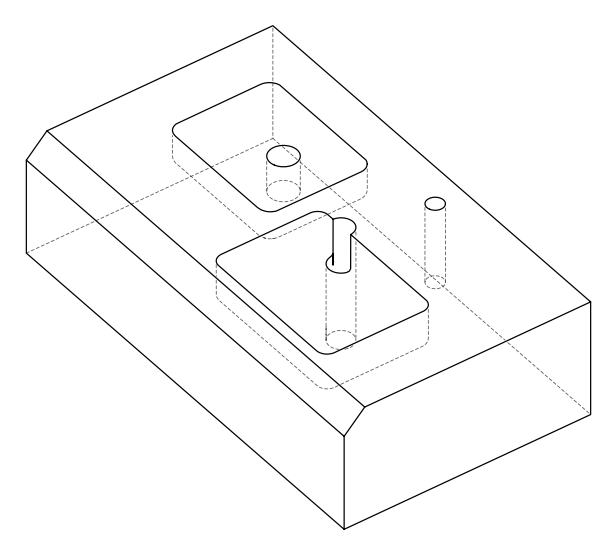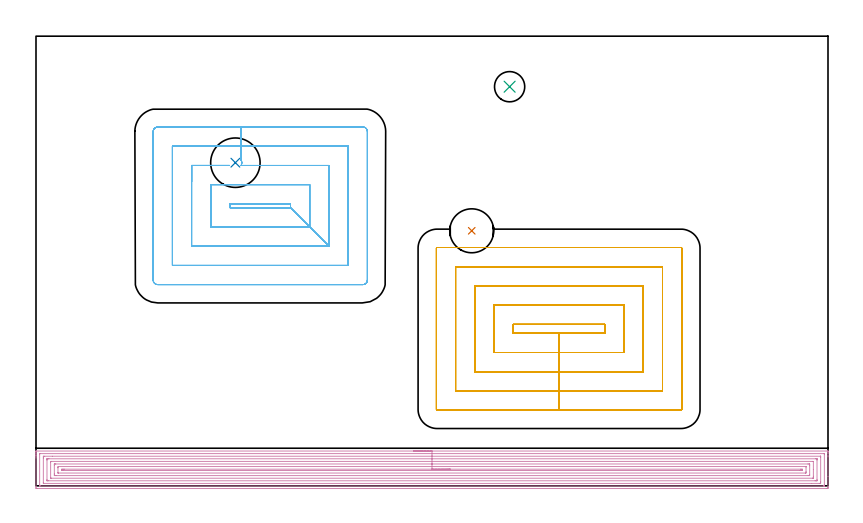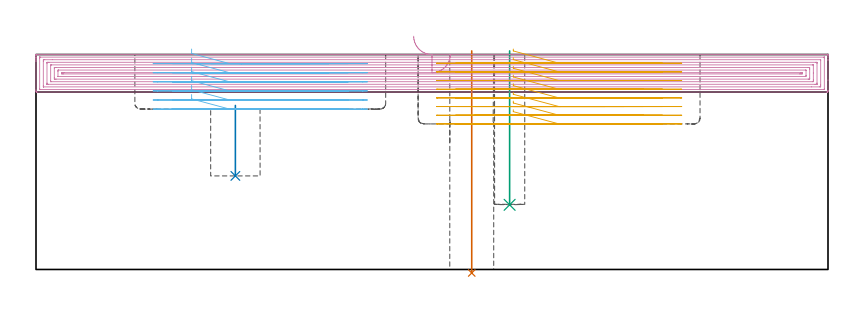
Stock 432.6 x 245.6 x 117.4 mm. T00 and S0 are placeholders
(PLAN: 6 operations, 4 tool changes, 68.7 min)
(1 INDEXABLE_INSERT_DRILL_THROUGH_HOLE_FROM_SOLID | STEP1HOLE | NXT0302_019 | 0.49 min | 53047 mm3)
(2 INDEXABLE_INSERT_DRILL_BLIND_HOLE_FROM_SOLID | STEP1POCKET | UGT0302_006 | 0.16 min | 37924 mm3)
(3 INDEXABLE_INSERT_DRILL_BLIND_HOLE_FROM_SOLID_1 | STEP1POCKET_1 | NXT0302_004 | 0.34 min | 17474 mm3)
(4 AREA_MILL | FG_CHAMFER_SURFACE | UGT0205_001 | 27.93 min | 90877 mm3)
(5 MILL_RECTANGULAR_POCKET | POCKET_RECTANGULAR_STRAIGHT | UGT0201_095 | Follow Part, ap 5, ae 75% | 23.9 min | 621561 mm3)
(6 MILL_RECTANGULAR_POCKET_1 | POCKET_RECTANGULAR_STRAIGHT_1 | UGT0201_095 | Follow Part, ap 5, ae 75% | 15.91 min | 411157 mm3)
(TOOL NXT0302_019 | Index. Insert Drill 24mm [880-D2400L25-05] | D24 PA176 FL120 Z2)
(TOOL UGT0302_006 | Indexable Insert Drill 27mm | D27 PA180 FL50 Z2)
(TOOL NXT0302_004 | Index. Insert Drill 16.5mm [880-D1650L20-05] | D16.5 PA176 FL83 Z2)
(TOOL UGT0205_001 | Chamfer Mill 20 x 3 x 45 deg. | D20 FL50 Z2)
(TOOL UGT0201_095 | End mill 20 mm | D20 R3 FL38 Z4)
(OP 1 INDEXABLE_INSERT_DRILL_THROUGH_HOLE_FROM_SOLID)
G17 G21 G94 G90
T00 M6
G54
G17 G0 G90 X238. Y139.3 S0 M3
G43 Z127.4 H1
G94 G81 G98 Z-1.919 F250. R119.4
G80
M5
M2
(OP 2 INDEXABLE_INSERT_DRILL_BLIND_HOLE_FROM_SOLID)
G17 G21 G94 G90
T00 M6
G54
G17 G0 G90 X108.9 Y176.5 S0 M3
G43 Z127.4 H0
G94 G81 G98 Z51.1 F250. R89.6
G80
M5
M2
(OP 3 INDEXABLE_INSERT_DRILL_BLIND_HOLE_FROM_SOLID_1)
G17 G21 G94 G90
T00 M6
G54
G17 G0 G90 X258.7 Y218. S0 M3
G43 Z127.4 H1
G94 G81 G98 Z35.3 F250. R119.4
G80
M5
M2
(OP 4 AREA_MILL)
G17 G21 G94 G90
T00 M6
G54
G17 G0 G90 X206.3 Y19. S1061 M3
G43 Z127.4 H0
G94 G1 X206.338 Z126.528 F250.
X206.452 Z125.663
X206.641 Z124.812
X206.903 Z123.98
X207.237 Z123.174
X207.64 Z122.4
X208.109 Z121.664
X208.64 Z120.972
X209.229 Z120.329
X209.872 Z119.739
X210.564 Z119.208
X211.3 Z118.74
X212.074 Z118.337
X212.88 Z118.003
X213.712 Z117.741
X214.564 Z117.552
X215.428 Z117.438
X216.3 Z117.4
X432.432
X432.59 Y18.997 Z117.388
X432.593 Y18.976 Z117.367
X432.6 Y18.617 Z117.016
Y18.272 Z116.672
Y17.606 Z116.
Y16.387 Z114.784
Y15.834 Z114.229
Y5.041 Z103.438
Y-0.715 Z97.682
X432.597 Y-0.991 Z97.406
X432.591 Y-1.492 Z96.906
X432.493 Y-1.495 Z96.903
X431.985 Y-1.5 Z96.9
X0.615
X0.107 Y-1.495 Z96.903
X0.009 Y-1.492 Z96.906
X0.004 Y-0.991 Z97.406
X0. Y-0.382 Z98.016
Y15.225 Z113.62
Y15.834 Z114.229
Y16.387 Z114.784
Y16.72 Z115.116
Y17.272 Z115.669
Y17.606 Z116.
Y18.272 Z116.671
Y18.617 Z117.017
X0.008 Y18.976 Z117.367
X0.01 Y18.997 Z117.388
X0.168 Y19. Z117.4
X216.3
Y17.586 Z115.986
X430.421 Y17.585 Z115.985
X430.522 Y17.584 Z115.984
X430.572 Y17.581 Z115.981
X430.589 Y17.579 Z115.979
X430.591 Y17.564 Z115.964
X430.596 Y17.455 Z115.855
X430.6 Y17.209 Z115.609
X430.599 Y0.383 Z98.783
X430.595 Y-0.015 Z98.385
X430.59 Y-0.067 Z98.333
X430.586 Y-0.08 Z98.32
X430.58 Y-0.081 Z98.319
X430.527 Y-0.084 Z98.316
X430.418 Y-0.085 Z98.315
X430.199 Y-0.086 Z98.314
X2.179 Y-0.085 Z98.315
X2.078 Y-0.084 Z98.316
X2.028 Y-0.081 Z98.319
X2.011 Y-0.079 Z98.321
X2.009 Y-0.064 Z98.336
X2.004 Y0.045 Z98.445
X2. Y0.291 Z98.691
X2.001 Y17.117 Z115.517
X2.006 Y17.515 Z115.915
X2.01 Y17.567 Z115.967
X2.014 Y17.58 Z115.98
X2.02 Y17.581 Z115.981
X2.073 Y17.584 Z115.984
X2.183 Y17.585 Z115.985
X2.401 Y17.586 Z115.986
X216.3
Y16.171 Z114.571
X428.413
X428.526 Y16.169 Z114.569
X428.566 Y16.167 Z114.567
X428.583 Y16.165 Z114.565
X428.59 Y16.142 Z114.542
X428.595 Y16.02 Z114.42
X428.598 Y15.834 Z114.234
X428.6 Y15.649 Z114.049
Y2.366 Z100.766
X428.595 Y1.666 Z100.066
X428.591 Y1.489 Z99.889
X428.574 Y1.335 Z99.735
X428.413 Y1.334 Z99.734
X427.859 Y1.33 Z99.73
X423.666 Y1.328 Z99.728
X4.187 Y1.329 Z99.729
X4.074 Y1.33 Z99.73
X4.034 Y1.333 Z99.733
X4.017 Y1.334 Z99.734
X4.01 Y1.357 Z99.757
X4.005 Y1.48 Z99.88
X4.001 Y1.666 Z100.066
X4. Y1.851 Z100.251
Y15.134 Z113.534
X4.005 Y15.834 Z114.234
X4.009 Y16.011 Z114.411
X4.026 Y16.164 Z114.564
X4.187 Y16.166 Z114.566
X4.741 Y16.17 Z114.57
X8.925 Y16.171 Z114.571
X216.3
Y14.757 Z113.157
X425.927
X426.494 Y14.755 Z113.155
X426.555 Y14.753 Z113.153
X426.59 Y14.75 Z113.15
X426.593 Y14.705 Z113.105
X426.597 Y14.5 Z112.9
X426.6 Y14.09 Z112.49
Y3.437 Z101.837
X426.595 Y3.007 Z101.407
X426.59 Y2.793 Z101.193
X426.586 Y2.749 Z101.149
X426.533 Y2.747 Z101.147
X426.432 Y2.744 Z101.144
X425.734 Y2.743 Z101.143
X425.541
X6.673
X6.106 Y2.745 Z101.145
X6.045 Y2.747 Z101.147
X6.01 Y2.75 Z101.15
X6.007 Y2.795 Z101.195
X6.003 Y3. Z101.4
X6. Y3.41 Z101.81
Y14.063 Z112.463
X6.005 Y14.493 Z112.893
X6.01 Y14.707 Z113.107
X6.014 Y14.751 Z113.151
X6.067 Y14.753 Z113.153
X6.168 Y14.756 Z113.156
X6.866 Y14.757 Z113.157
X7.06
X216.3
Y13.343 Z111.743
X424.114
X424.448 Y13.342 Z111.742
X424.542 Y13.339 Z111.739
X424.591 Y13.336 Z111.736
X424.594 Y13.326 Z111.726
X424.599 Y13.27 Z111.67
X424.6 Y8.869 Z107.269
Y5.208 Z103.608
X424.599 Y4.561 Z102.961
X424.595 Y4.322 Z102.722
X424.59 Y4.167 Z102.567
X424.281 Y4.16 Z102.56
X424.114 Y4.157 Z102.557
X8.486
X8.152 Y4.158 Z102.558
X8.057 Y4.161 Z102.561
X8.009 Y4.164 Z102.564
X8.006 Y4.174 Z102.574
X8.001 Y4.23 Z102.63
X8. Y4.322 Z102.722
Y4.561 Z102.961
X8.001 Y12.939 Z111.339
X8.005 Y13.178 Z111.578
X8.01 Y13.333 Z111.733
X8.319 Y13.34 Z111.74
X8.486 Y13.342 Z111.742
X216.3 Y13.343 Z111.743
Y11.929 Z110.329
X421.635 Y11.928 Z110.328
X422.161 Y11.925 Z110.325
X422.535 Y11.922 Z110.322
X422.59 Y11.916 Z110.316
X422.596 Y11.861 Z110.261
X422.599 Y11.407 Z109.807
X422.6 Y10.972 Z109.372
X422.599 Y6.093 Z104.493
X422.596 Y5.662 Z104.062
X422.59 Y5.598 Z103.998
X422.582 Y5.578 Z103.978
X422.555 Y5.576 Z103.976
X422.425 Y5.573 Z103.973
X422.161 Y5.572 Z103.972
X421.795 Y5.571 Z103.971
X10.965 Y5.572 Z103.972
X10.439 Y5.574 Z103.974
X10.065 Y5.578 Z103.978
X10.01 Y5.584 Z103.984
X10.004 Y5.639 Z104.039
X10.001 Y6.093 Z104.493
X10. Y6.528 Z104.928
X10.001 Y11.407 Z109.807
X10.004 Y11.838 Z110.238
X10.01 Y11.902 Z110.302
X10.019 Y11.922 Z110.322
X10.045 Y11.924 Z110.324
X10.176 Y11.926 Z110.326
X10.439 Y11.928 Z110.328
X10.805 Y11.929 Z110.329
X216.3
Y10.515 Z108.915
X420.382
X420.583 Y10.508 Z108.908
X420.598 Y10.444 Z108.844
X420.6 Y10.422 Z108.822
Y10.298 Z108.698
Y7.641 Z106.041
X420.598 Y7.418 Z105.818
X420.587 Y6.992 Z105.392
X420.375 Y6.985 Z105.385
X420.369
X12.219
X12.017 Y6.992 Z105.392
X12.002 Y7.056 Z105.456
X12. Y7.077 Z105.477
Y9.859 Z108.259
X12.002 Y10.082 Z108.482
X12.013 Y10.508 Z108.908
X12.225 Y10.515 Z108.915
X12.232
X216.3
Y9.1 Z107.5
X417.696
X418.238 Y9.098 Z107.498
X418.589 Y9.093 Z107.493
X418.6 Y8.75 Z107.15
Y8.739 Z107.139
X418.589 Y8.407 Z106.807
X418.047 Y8.401 Z106.801
X417.696 Y8.4 Z106.8
X417.156 Y8.399 Z106.799
X14.904 Y8.4 Z106.8
X14.362 Y8.402 Z106.802
X14.011 Y8.407 Z106.807
X14. Y8.75 Z107.15
Y8.761 Z107.161
X14.011 Y9.093 Z107.493
X14.553 Y9.099 Z107.499
X14.904 Y9.1 Z107.5
X15.444
X216.3
X217.172 Z107.538
X218.037 Z107.652
X218.888 Z107.841
X219.72 Z108.103
X220.526 Z108.437
X221.3 Z108.84
X222.036 Z109.309
X222.728 Z109.84
X223.371 Z110.429
X223.96 Z111.072
X224.492 Z111.765
X224.96 Z112.5
X225.363 Z113.274
X225.697 Z114.08
X225.959 Z114.912
X226.148 Z115.764
X226.262 Z116.629
X226.3 Z117.5
G0 Z127.4
M5
M2
(OP 5 MILL_RECTANGULAR_POCKET)
G17 G21 G94 G90
T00 M6
G54
G17 G0 G90 X260.7 Y87.177 S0 M3
G43 Z127.4 H0
Z120.4
G94 G1 Y83.3 Z119.361 F250.
X285.7 Z112.662
X310.7 F500.
Y88.2
X260.7
Y83.3
X285.7
Y72.8
X321.2
Y98.7
X250.2
Y72.8
X285.7
Y62.3
X331.7
Y109.2
X239.7
Y62.3
X285.7
Y51.8
X342.2
Y119.7
X229.2
Y51.8
X285.7
Y41.3
X352.3
G3 X352.7 Y41.7 R0.4
G1 Y129.8
G3 X352.3 Y130.2 R0.4
G1 X219.1
G3 X218.7 Y129.8 R0.4
G1 Y41.7
G3 X219.1 Y41.3 R0.4
G1 X285.7
X286.7
G0 X260.7 Y87.177 Z115.662
G1 Y83.3 Z114.624 F250.
X285.7 Z107.925
X310.7 F500.
Y88.2
X260.7
Y83.3
X285.7
Y72.8
X321.2
Y98.7
X250.2
Y72.8
X285.7
Y62.3
X331.7
Y109.2
X239.7
Y62.3
X285.7
Y51.8
X342.2
Y119.7
X249.964
X229.2
Y51.8
X285.7
Y41.3
X352.3
G3 X352.7 Y41.7 R0.4
G1 Y129.8
G3 X352.3 Y130.2 R0.4
G1 X219.1
G3 X218.7 Y129.8 R0.4
G1 Y41.7
G3 X219.1 Y41.3 R0.4
G1 X285.7
X286.7
G0 X260.7 Y87.177 Z110.925
G1 Y83.3 Z109.886 F250.
X285.7 Z103.187
X310.7 F500.
Y88.2
X260.7
Y83.3
X285.7
Y72.8
X321.2
Y98.7
X250.2
Y72.8
X285.7
Y62.3
X331.7
Y109.2
X239.7
Y62.3
X285.7
Y51.8
X342.2
Y119.7
X229.2
Y51.8
X285.7
Y41.3
X352.3
G3 X352.7 Y41.7 R0.4
G1 Y129.8
G3 X352.3 Y130.2 R0.4
G1 X219.1
G3 X218.7 Y129.8 R0.4
G1 Y41.7
G3 X219.1 Y41.3 R0.4
G1 X285.7
X286.7
G0 X260.7 Y87.177 Z106.187
G1 Y83.3 Z105.149 F250.
X285.7 Z98.45
X310.7 F500.
Y88.2
X260.7
Y83.3
X285.7
Y72.8
X321.2
Y98.7
X250.2
Y72.8
X285.7
Y62.3
X331.7
Y109.2
X239.7
Y62.3
X285.7
Y51.8
X342.2
Y119.7
X229.2
Y51.8
X285.7
Y41.3
X352.3
G3 X352.7 Y41.7 R0.4
G1 Y129.8
G3 X352.3 Y130.2 R0.4
G1 X219.1
G3 X218.7 Y129.8 R0.4
G1 Y41.7
G3 X219.1 Y41.3 R0.4
G1 X285.7
X286.7
G0 X260.7 Y87.177 Z101.45
G1 Y83.3 Z100.411 F250.
X285.7 Z93.712
X310.7 F500.
Y88.2
X260.7
Y83.3
X285.7
Y72.8
X321.2
Y98.7
X250.2
Y72.8
X285.7
Y62.3
X331.7
Y109.2
X239.7
Y62.3
X285.7
Y51.8
X342.2
Y119.7
X229.2
Y51.8
X285.7
Y41.3
X352.3
G3 X352.7 Y41.7 R0.4
G1 Y129.8
G3 X352.3 Y130.2 R0.4
G1 X219.1
G3 X218.7 Y129.8 R0.4
G1 Y41.7
G3 X219.1 Y41.3 R0.4
G1 X285.7
X286.7
G0 X260.7 Y87.177 Z96.712
G1 Y83.3 Z95.674 F250.
X285.7 Z88.975
X310.7 F500.
Y88.2
X260.7
Y83.3
X285.7
Y72.8
X321.2
Y98.7
X250.2
Y72.8
X285.7
Y62.3
X331.7
Y109.2
X239.7
Y62.3
X285.7
Y51.8
X342.2
Y119.7
X229.2
Y51.8
X285.7
Y41.3
X352.3
G3 X352.7 Y41.7 R0.4
G1 Y129.8
G3 X352.3 Y130.2 R0.4
G1 X219.1
G3 X218.7 Y129.8 R0.4
G1 Y41.7
G3 X219.1 Y41.3 R0.4
G1 X285.7
X286.7
G0 X260.7 Y87.177 Z91.975
G1 Y83.3 Z90.936 F250.
X285.7 Z84.237
X310.7 F500.
Y88.2
X260.7
Y83.3
X285.7
Y72.8
X321.2
Y98.7
X250.2
Y72.8
X285.7
Y62.3
X331.7
Y109.2
X239.7
Y62.3
X285.7
Y51.8
X342.2
Y119.7
X229.2
Y51.8
X285.7
Y41.3
X352.3
G3 X352.7 Y41.7 R0.4
G1 Y129.8
G3 X352.3 Y130.2 R0.4
G1 X219.1
G3 X218.7 Y129.8 R0.4
G1 Y41.7
G3 X219.1 Y41.3 R0.4
G1 X285.7
X286.7
G0 X260.7 Y87.177 Z87.237
G1 Y83.3 Z86.199 F250.
X285.7 Z79.5
X310.7 F500.
Y88.2
X260.7
Y83.3
X285.7
Y72.8
X321.2
Y98.7
X250.2
Y72.8
X285.7
Y62.3
X331.7
Y109.2
X239.7
Y62.3
X285.7
Y51.8
X342.2
Y119.7
X249.964
X229.2
Y51.8
X285.7
Y41.3
X352.3
G3 X352.7 Y41.7 R0.4
G1 Y129.8
G3 X352.3 Y130.2 R0.4
G1 X219.1
G3 X218.7 Y129.8 R0.4
G1 Y41.7
G3 X219.1 Y41.3 R0.4
G1 X285.7
X286.7
G0 Z127.4
M5
M2
(OP 6 MILL_RECTANGULAR_POCKET_1)
G17 G21 G94 G90
T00 M6
G54
G17 G0 G90 X85. Y166.014 S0 M3
G43 Z127.4 H0
Z120.4
G94 G1 Y175. Z117.992 F250.
X105.746 Z112.433
X85. F500.
Y130.9
X160.
X149.5 Y141.4
X139. Y151.9
Y154.
X106.
Y151.9
X139.
X149.5 Y141.4
Y164.5
X95.5
Y141.4
X149.5
X160. Y130.9
Y175.
X112.058
G3 X112.258 Y175.535 R3.514
X112.058 Y177.988 R3.513
G1 Y185.5
X74.5
Y120.4
X170.5
Y185.5
X112.058
Y196.
X66.5
G3 X64. Y193.5 R2.5
G1 Y112.4
G3 X66.5 Y109.9 R2.5
G1 X178.5
G3 X181. Y112.4 R2.5
G1 Y193.5
G3 X178.5 Y196. R2.5
G1 X112.058
X111.058
G0 X85. Y166.014 Z115.433
G1 Y175. Z113.025 F250.
X105.746 Z107.467
X85. F500.
Y130.9
X160.
X149.5 Y141.4
X139. Y151.9
Y154.
X106.
Y151.9
X139.
X149.5 Y141.4
Y164.5
X95.5
Y141.4
X149.5
X160. Y130.9
Y175.
X112.055
G3 X112.209 Y175.377 R3.505
X112.055 Y177.994 R3.513
G1 Y185.5
X74.5
Y120.4
X170.5
Y185.5
X112.055
Y196.
X66.5
G3 X64. Y193.5 R2.5
G1 Y112.4
G3 X66.5 Y109.9 R2.5
G1 X178.5
G3 X181. Y112.4 R2.5
G1 Y193.5
G3 X178.5 Y196. R2.5
G1 X112.055
X111.055
G0 X85. Y166.014 Z110.467
G1 Y175. Z108.059 F250.
X105.746 Z102.5
X85. F500.
Y130.9
X160.
X149.5 Y141.4
X139. Y151.9
Y154.
X106.
Y151.9
X139.
X149.5 Y141.4
Y164.5
X95.5
Y141.4
X149.5
X160. Y130.9
Y175.
X112.055
G3 X112.209 Y175.377 R3.505
X112.336 Y175.86 R3.482
X112.055 Y177.999 R3.482
G1 Y185.5
X74.5
Y120.4
X170.5
Y185.5
X112.055
Y196.
X66.5
G3 X64. Y193.5 R2.5
G1 Y112.4
G3 X66.5 Y109.9 R2.5
G1 X178.5
G3 X181. Y112.4 R2.5
G1 Y193.5
G3 X178.5 Y196. R2.5
G1 X112.055
X111.055
G0 X85. Y166.014 Z105.5
G1 Y175. Z103.092 F250.
X105.746 Z97.533
X85. F500.
Y130.9
X160.
X149.5 Y141.4
X139. Y151.9
Y154.
X106.
Y151.9
X139.
X149.5 Y141.4
Y164.5
X95.5
Y141.4
X149.5
X160. Y130.9
Y175.
X112.055
G3 X112.208 Y175.374 R3.505
X112.055 Y177.994 R3.514
G1 Y185.5
X74.5
Y120.4
X170.5
Y185.5
X112.055
Y196.
X66.5
G3 X64. Y193.5 R2.5
G1 Y112.4
G3 X66.5 Y109.9 R2.5
G1 X178.5
G3 X181. Y112.4 R2.5
G1 Y193.5
G3 X178.5 Y196. R2.5
G1 X112.055
X111.055
G0 X85. Y166.014 Z100.533
G1 Y175. Z98.125 F250.
X105.746 Z92.567
X85. F500.
Y130.9
X160.
X149.5 Y141.4
X139. Y151.9
Y154.
X106.
Y151.9
X139.
X149.5 Y141.4
Y164.5
X95.5
Y141.4
X149.5
X160. Y130.9
Y175.
X112.055
G3 X112.208 Y175.374 R3.505
X112.055 Y177.994 R3.514
G1 Y185.5
X74.5
Y120.4
X170.5
Y185.5
X112.055
Y196.
X66.5
G3 X64. Y193.5 R2.5
G1 Y112.4
G3 X66.5 Y109.9 R2.5
G1 X178.5
G3 X181. Y112.4 R2.5
G1 Y193.5
G3 X178.5 Y196. R2.5
G1 X112.055
X111.055
G0 X85. Y166.014 Z95.567
G1 Y175. Z93.159 F250.
X105.746 Z87.6
X85. F500.
Y130.9
X160.
X149.5 Y141.4
X139. Y151.9
Y154.
X106.
Y151.9
X139.
X149.5 Y141.4
Y164.5
X95.5
Y141.4
X149.5
X160. Y130.9
Y175.
X112.055
G3 X112.209 Y175.377 R3.505
X112.31 Y175.735 R3.482
X112.055 Y177.999 R3.482
G1 Y185.5
X74.5
Y120.4
X170.5
Y185.5
X112.055
Y196.
X66.5
G3 X64. Y193.5 R2.5
G1 Y112.4
G3 X66.5 Y109.9 R2.5
G1 X178.5
G3 X181. Y112.4 R2.5
G1 Y193.5
G3 X178.5 Y196. R2.5
G1 X112.055
X111.055
G0 Z127.4
M5
M2
